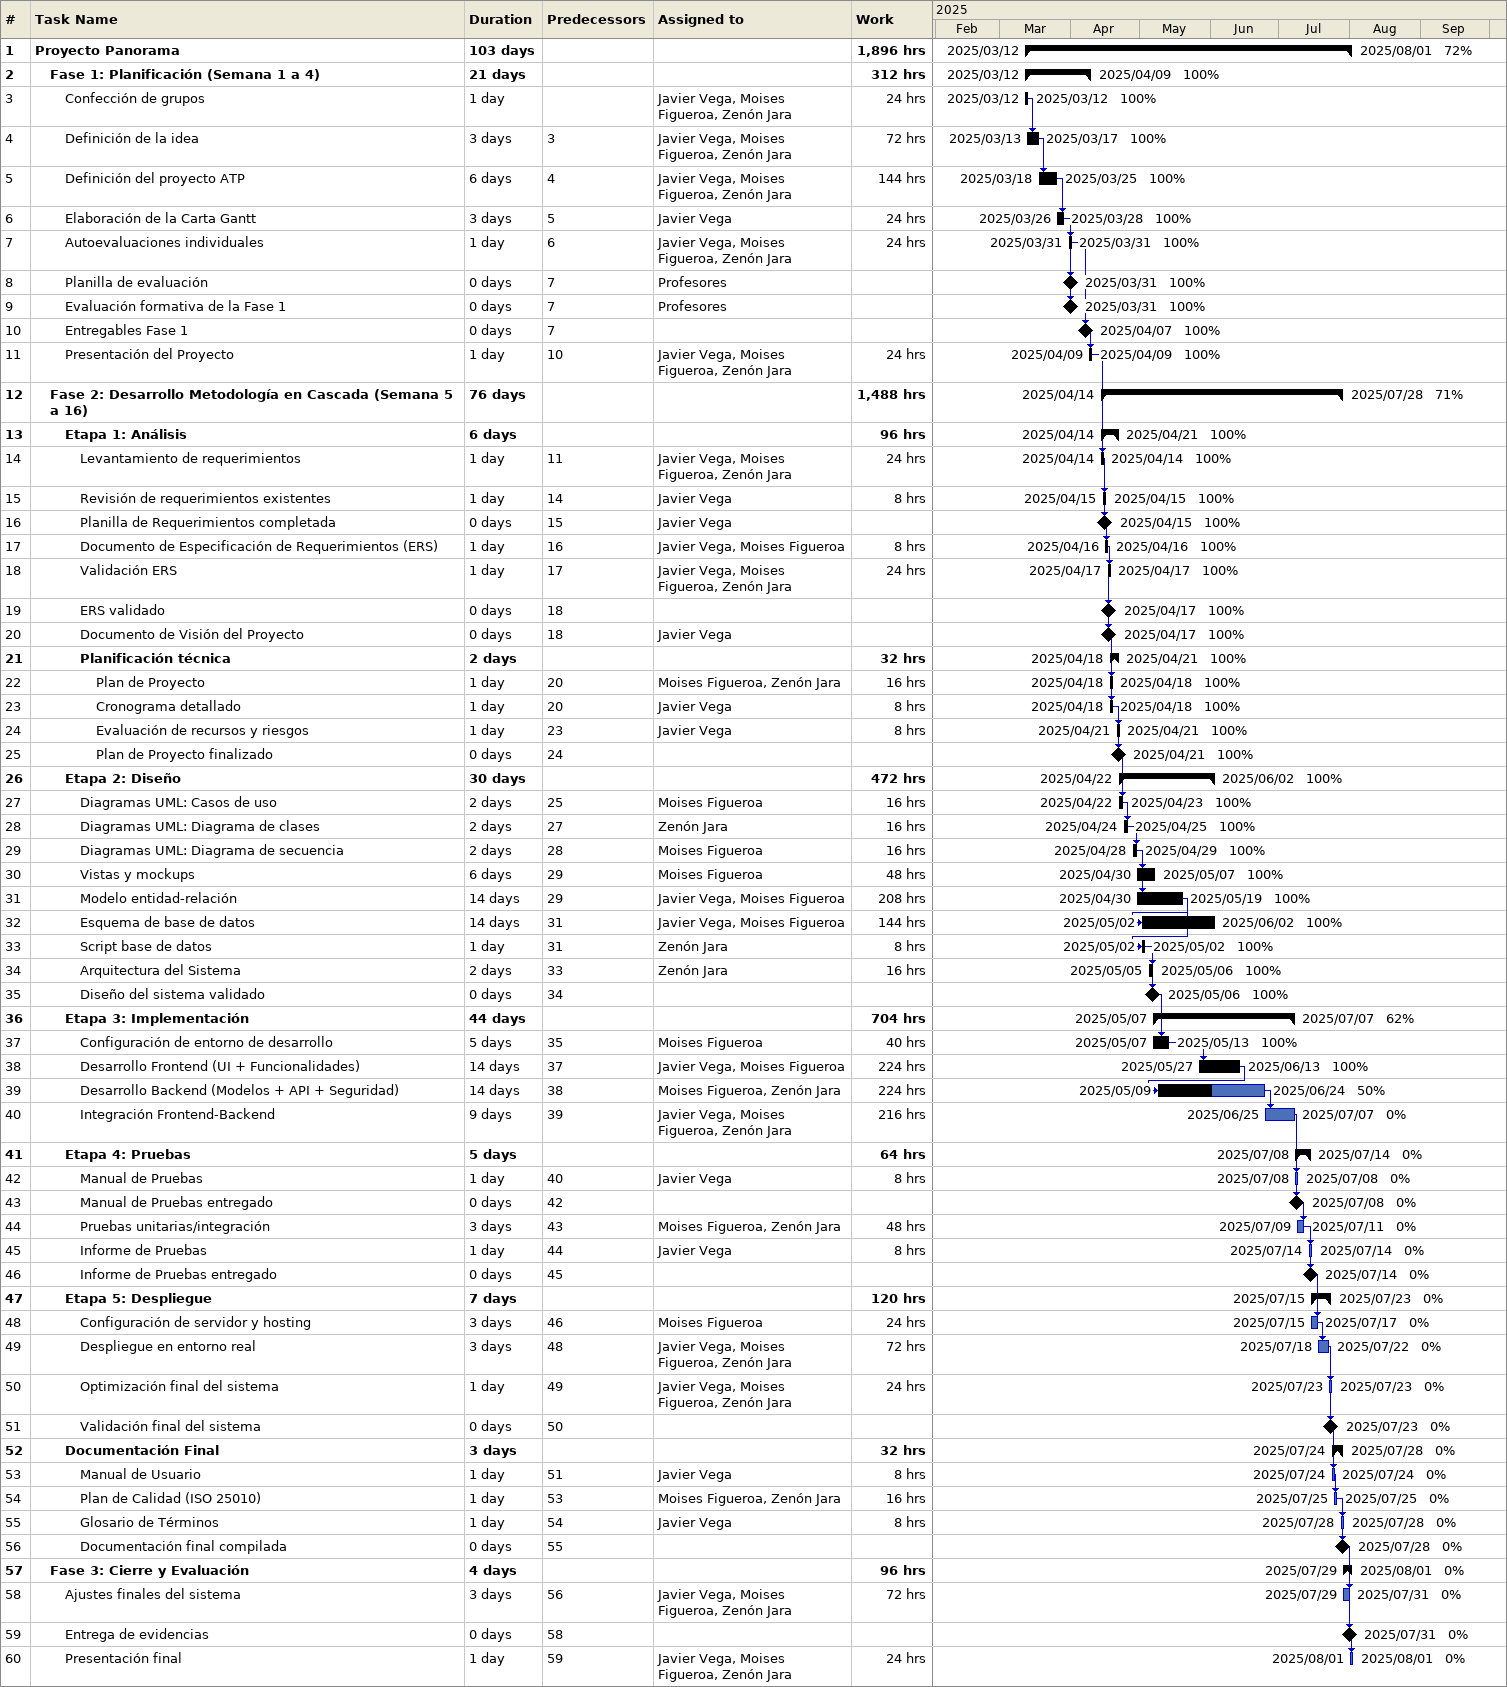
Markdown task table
| ID | Level | Task | Duration | Start | Finish | Predecessors | Resources | % complete | Work (h) |
|---|---|---|---|---|---|---|---|---|---|
| 1 | 1 | **Proyecto Panorama** | 103d | 2025-03-12 | 2025-08-01 |  |  | 72 | 1896 |
| 2 | 2 | **Fase 1: Planificación (Semana 1 a 4)** | 21d | 2025-03-12 | 2025-04-09 |  |  | 100 | 312 |
| 3 | 3 | Confección de grupos | 1d | 2025-03-12 | 2025-03-12 |  | Javier Vega, Moises Figueroa, Zenón Jara | 100 | 24 |
| 4 | 3 | Definición de la idea | 3d | 2025-03-13 | 2025-03-17 | 3 | Javier Vega, Moises Figueroa, Zenón Jara | 100 | 72 |
| 5 | 3 | Definición del proyecto ATP | 6d | 2025-03-18 | 2025-03-25 | 4 | Javier Vega, Moises Figueroa, Zenón Jara | 100 | 144 |
| 6 | 3 | Elaboración de la Carta Gantt | 3d | 2025-03-26 | 2025-03-28 | 5 | Javier Vega | 100 | 24 |
| 7 | 3 | Autoevaluaciones individuales | 1d | 2025-03-31 | 2025-03-31 | 6 | Javier Vega, Moises Figueroa, Zenón Jara | 100 | 24 |
| 8 | 3 | Planilla de evaluación | 0d | 2025-03-31 | 2025-03-31 | 7 | Profesores | 100 |  |
| 9 | 3 | Evaluación formativa de la Fase 1 | 0d | 2025-03-31 | 2025-03-31 | 7 | Profesores | 100 |  |
| 10 | 3 | Entregables Fase 1 | 0d | 2025-04-07 | 2025-04-07 | 7 |  | 100 |  |
| 11 | 3 | Presentación del Proyecto | 1d | 2025-04-09 | 2025-04-09 | 10 | Javier Vega, Moises Figueroa, Zenón Jara | 100 | 24 |
| 12 | 2 | **Fase 2: Desarrollo Metodología en Cascada (Semana 5 a 16)** | 76d | 2025-04-14 | 2025-07-28 |  |  | 71 | 1488 |
| 13 | 3 | **Etapa 1: Análisis** | 6d | 2025-04-14 | 2025-04-21 |  |  | 100 | 96 |
| 14 | 4 | Levantamiento de requerimientos | 1d | 2025-04-14 | 2025-04-14 | 11 | Javier Vega, Moises Figueroa, Zenón Jara | 100 | 24 |
| 15 | 4 | Revisión de requerimientos existentes | 1d | 2025-04-15 | 2025-04-15 | 14 | Javier Vega | 100 | 8 |
| 16 | 4 | Planilla de Requerimientos completada | 0d | 2025-04-15 | 2025-04-15 | 15 | Javier Vega | 100 |  |
| 17 | 4 | Documento de Especificación de Requerimientos (ERS) | 1d | 2025-04-16 | 2025-04-16 | 16 | Javier Vega, Moises Figueroa | 100 | 8 |
| 18 | 4 | Validación ERS | 1d | 2025-04-17 | 2025-04-17 | 17 | Javier Vega, Moises Figueroa, Zenón Jara | 100 | 24 |
| 19 | 4 | ERS validado | 0d | 2025-04-17 | 2025-04-17 | 18 |  | 100 |  |
| 20 | 4 | Documento de Visión del Proyecto | 0d | 2025-04-17 | 2025-04-17 | 18 | Javier Vega | 100 |  |
| 21 | 4 | **Planificación técnica** | 2d | 2025-04-18 | 2025-04-21 |  |  | 100 | 32 |
| 22 | 5 | Plan de Proyecto | 1d | 2025-04-18 | 2025-04-18 | 20 | Moises Figueroa, Zenón Jara | 100 | 16 |
| 23 | 5 | Cronograma detallado | 1d | 2025-04-18 | 2025-04-18 | 20 | Javier Vega | 100 | 8 |
| 24 | 5 | Evaluación de recursos y riesgos | 1d | 2025-04-21 | 2025-04-21 | 23 | Javier Vega | 100 | 8 |
| 25 | 5 | Plan de Proyecto finalizado | 0d | 2025-04-21 | 2025-04-21 | 24 |  | 100 |  |
| 26 | 3 | **Etapa 2: Diseño** | 30d | 2025-04-22 | 2025-06-02 |  |  | 100 | 472 |
| 27 | 4 | Diagramas UML: Casos de uso | 2d | 2025-04-22 | 2025-04-23 | 25 | Moises Figueroa | 100 | 16 |
| 28 | 4 | Diagramas UML: Diagrama de clases | 2d | 2025-04-24 | 2025-04-25 | 27 | Zenón Jara | 100 | 16 |
| 29 | 4 | Diagramas UML: Diagrama de secuencia | 2d | 2025-04-28 | 2025-04-29 | 28 | Moises Figueroa | 100 | 16 |
| 30 | 4 | Vistas y mockups | 6d | 2025-04-30 | 2025-05-07 | 29 | Moises Figueroa | 100 | 48 |
| 31 | 4 | Modelo entidad-relación | 14d | 2025-04-30 | 2025-05-19 | 29 | Javier Vega, Moises Figueroa | 100 | 208 |
| 32 | 4 | Esquema de base de datos | 14d | 2025-05-02 | 2025-06-02 | 31 | Javier Vega, Moises Figueroa | 100 | 144 |
| 33 | 4 | Script base de datos | 1d | 2025-05-02 | 2025-05-02 | 31 | Zenón Jara | 100 | 8 |
| 34 | 4 | Arquitectura del Sistema | 2d | 2025-05-05 | 2025-05-06 | 33 | Zenón Jara | 100 | 16 |
| 35 | 4 | Diseño del sistema validado | 0d | 2025-05-06 | 2025-05-06 | 34 |  | 100 |  |
| 36 | 3 | **Etapa 3: Implementación** | 44d | 2025-05-07 | 2025-07-07 |  |  | 62 | 704 |
| 37 | 4 | Configuración de entorno de desarrollo | 5d | 2025-05-07 | 2025-05-13 | 35 | Moises Figueroa | 100 | 40 |
| 38 | 4 | Desarrollo Frontend (UI + Funcionalidades) | 14d | 2025-05-27 | 2025-06-13 | 37 | Javier Vega, Moises Figueroa | 100 | 224 |
| 39 | 4 | Desarrollo Backend (Modelos + API + Seguridad) | 14d | 2025-05-09 | 2025-06-24 | 38 | Moises Figueroa, Zenón Jara | 50 | 224 |
| 40 | 4 | Integración Frontend-Backend | 9d | 2025-06-25 | 2025-07-07 | 39 | Javier Vega, Moises Figueroa, Zenón Jara | 0 | 216 |
| 41 | 3 | **Etapa 4: Pruebas** | 5d | 2025-07-08 | 2025-07-14 |  |  | 0 | 64 |
| 42 | 4 | Manual de Pruebas | 1d | 2025-07-08 | 2025-07-08 | 40 | Javier Vega | 0 | 8 |
| 43 | 4 | Manual de Pruebas entregado | 0d | 2025-07-08 | 2025-07-08 | 42 |  | 0 |  |
| 44 | 4 | Pruebas unitarias/integración | 3d | 2025-07-09 | 2025-07-11 | 43 | Moises Figueroa, Zenón Jara | 0 | 48 |
| 45 | 4 | Informe de Pruebas | 1d | 2025-07-14 | 2025-07-14 | 44 | Javier Vega | 0 | 8 |
| 46 | 4 | Informe de Pruebas entregado | 0d | 2025-07-14 | 2025-07-14 | 45 |  | 0 |  |
| 47 | 3 | **Etapa 5: Despliegue** | 7d | 2025-07-15 | 2025-07-23 |  |  | 0 | 120 |
| 48 | 4 | Configuración de servidor y hosting | 3d | 2025-07-15 | 2025-07-17 | 46 | Moises Figueroa | 0 | 24 |
| 49 | 4 | Despliegue en entorno real | 3d | 2025-07-18 | 2025-07-22 | 48 | Javier Vega, Moises Figueroa, Zenón Jara | 0 | 72 |
| 50 | 4 | Optimización final del sistema | 1d | 2025-07-23 | 2025-07-23 | 49 | Javier Vega, Moises Figueroa, Zenón Jara | 0 | 24 |
| 51 | 4 | Validación final del sistema | 0d | 2025-07-23 | 2025-07-23 | 50 |  | 0 |  |
| 52 | 3 | **Documentación Final** | 3d | 2025-07-24 | 2025-07-28 |  |  | 0 | 32 |
| 53 | 4 | Manual de Usuario | 1d | 2025-07-24 | 2025-07-24 | 51 | Javier Vega | 0 | 8 |
| 54 | 4 | Plan de Calidad (ISO 25010) | 1d | 2025-07-25 | 2025-07-25 | 53 | Moises Figueroa, Zenón Jara | 0 | 16 |
| 55 | 4 | Glosario de Términos | 1d | 2025-07-28 | 2025-07-28 | 54 | Javier Vega | 0 | 8 |
| 56 | 4 | Documentación final compilada | 0d | 2025-07-28 | 2025-07-28 | 55 |  | 0 |  |
| 57 | 2 | **Fase 3: Cierre y Evaluación** | 4d | 2025-07-29 | 2025-08-01 |  |  | 0 | 96 |
| 58 | 3 | Ajustes finales del sistema | 3d | 2025-07-29 | 2025-07-31 | 56 | Javier Vega, Moises Figueroa, Zenón Jara | 0 | 72 |
| 59 | 3 | Entrega de evidencias | 0d | 2025-07-31 | 2025-07-31 | 58 |  | 0 |  |
| 60 | 3 | Presentación final | 1d | 2025-08-01 | 2025-08-01 | 59 | Javier Vega, Moises Figueroa, Zenón Jara | 0 | 24 |
